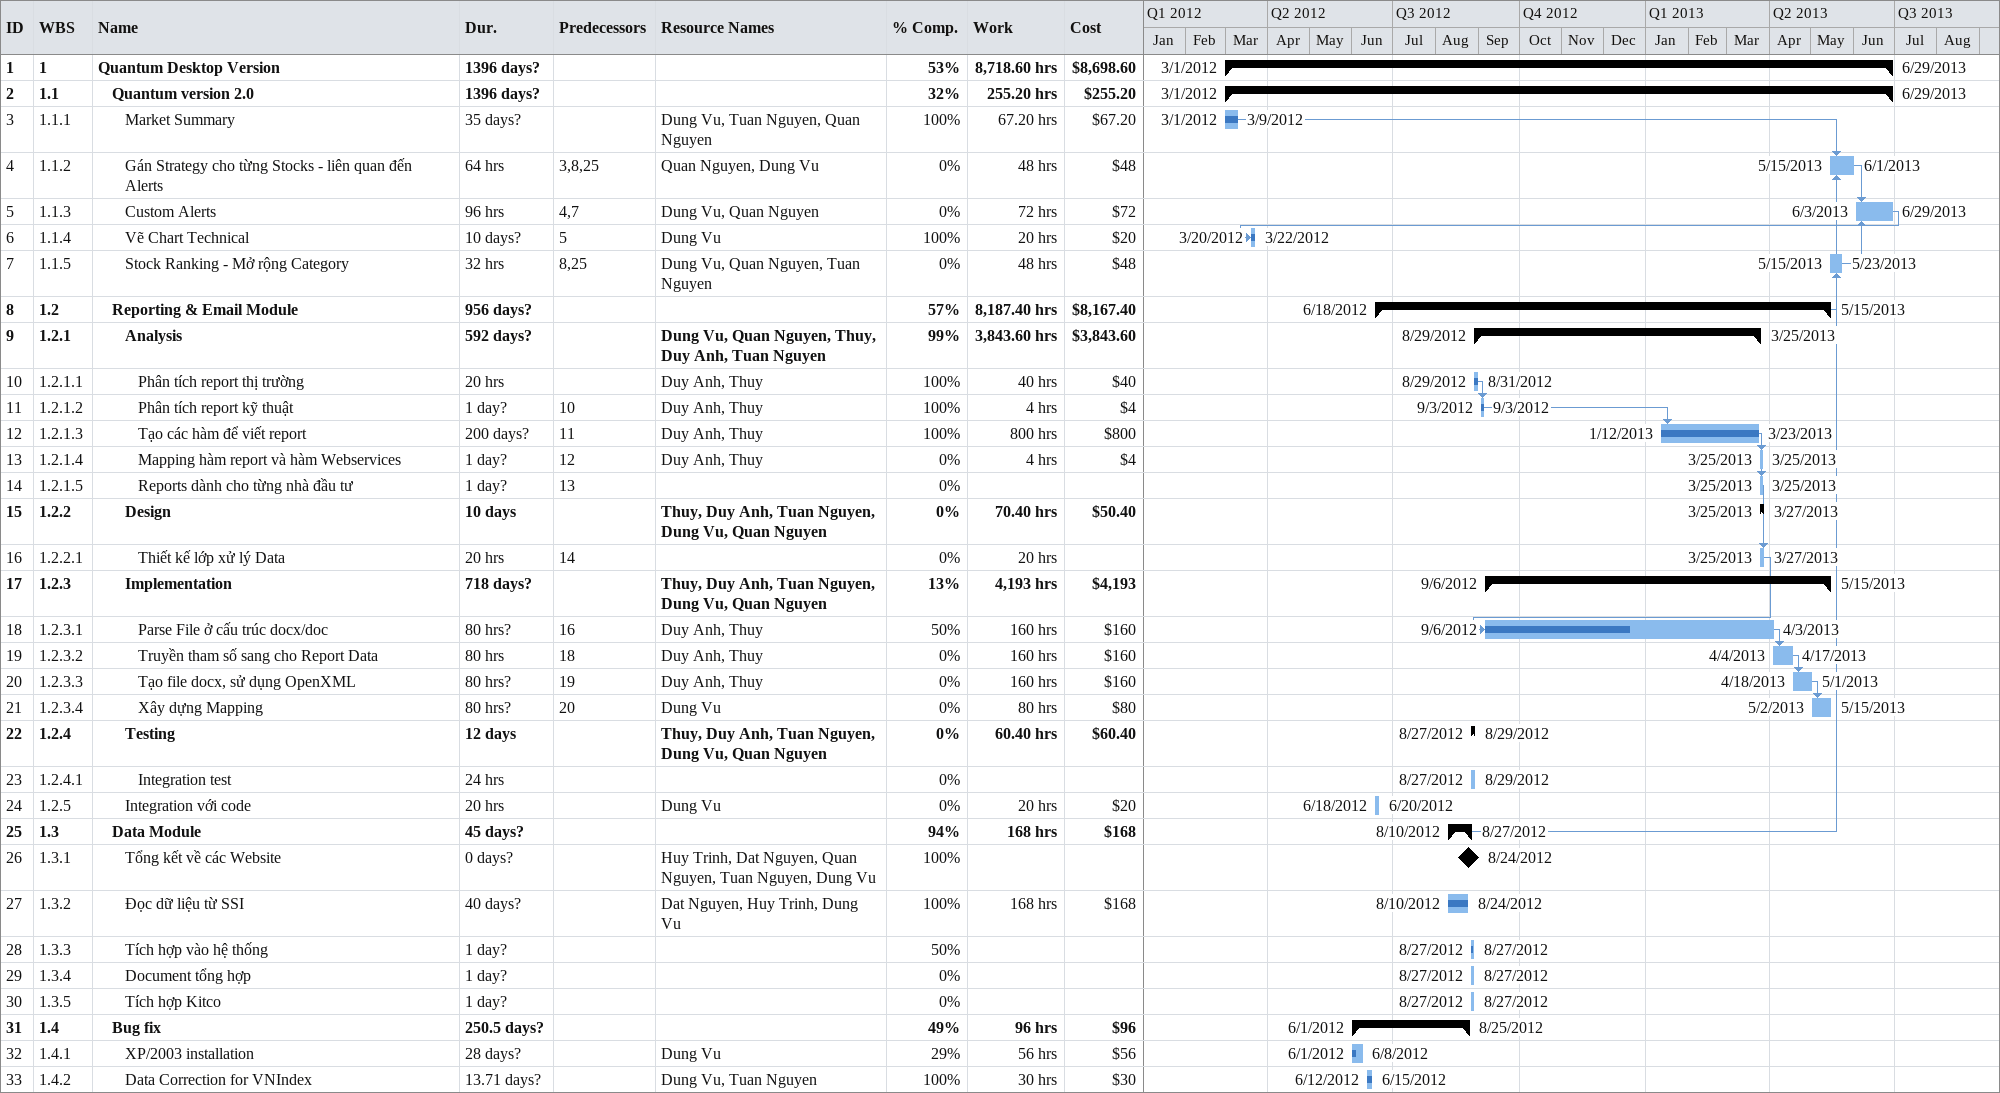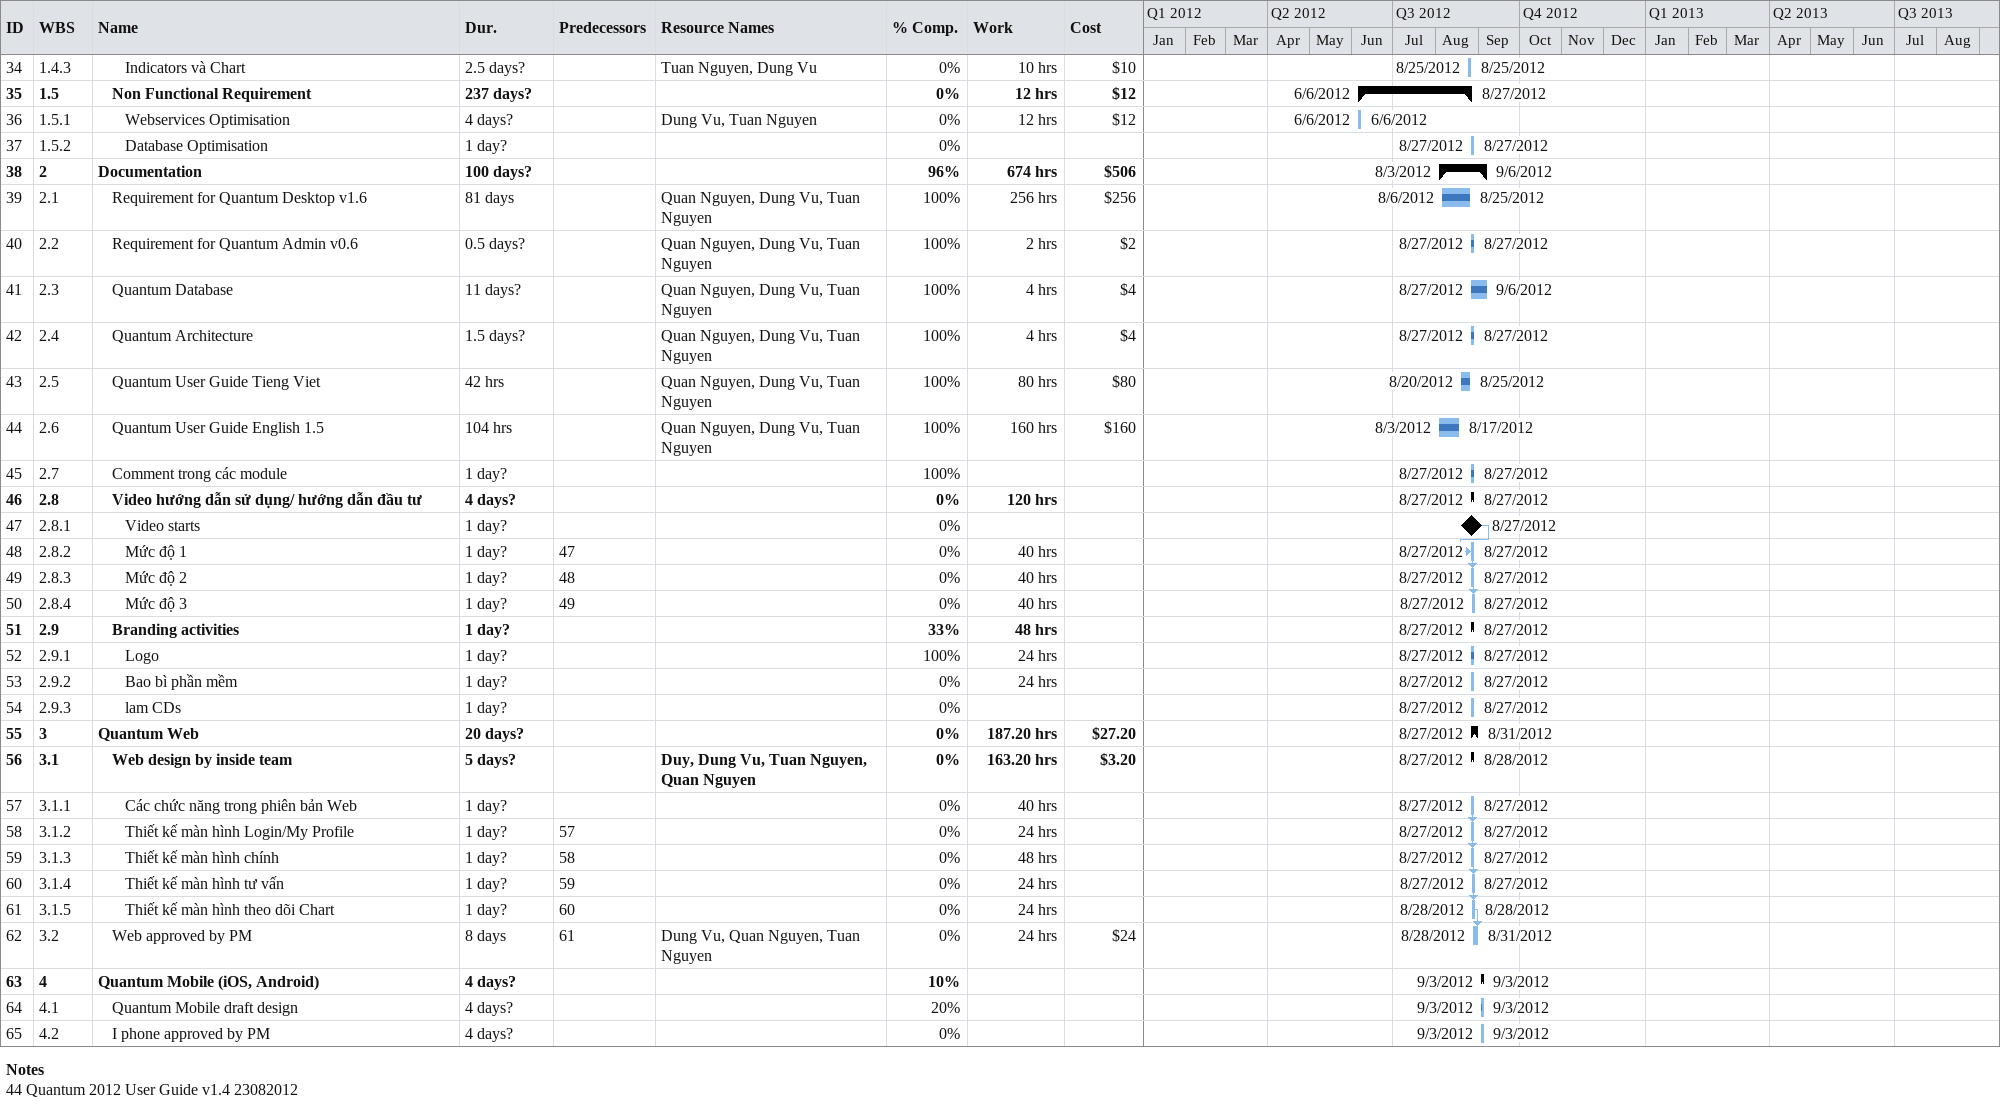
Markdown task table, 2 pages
| ID | WBS | Task | Duration | Start | Finish | Predecessors | Resources | % complete | Work (h) | Cost ($) |
|---|---|---|---|---|---|---|---|---|---|---|
| 1 | 1 | **Quantum Desktop Version** | 1396d? | 2012-03-01 | 2013-06-29 |  |  | 53 | 8718.60 | 8698.60 |
| 2 | 1.1 | **Quantum version 2.0** | 1396d? | 2012-03-01 | 2013-06-29 |  |  | 32 | 255.20 | 255.20 |
| 3 | 1.1.1 | Market Summary | 35d? | 2012-03-01 | 2012-03-09 |  | Dung Vu, Tuan Nguyen, Quan Nguyen | 100 | 67.20 | 67.20 |
| 4 | 1.1.2 | Gán Strategy cho từng Stocks - liên quan đến Alerts | 64h | 2013-05-15 | 2013-06-01 | 3, 8, 25 | Quan Nguyen, Dung Vu | 0 | 48 | 48 |
| 5 | 1.1.3 | Custom Alerts | 96h | 2013-06-03 | 2013-06-29 | 4, 7 | Dung Vu, Quan Nguyen | 0 | 72 | 72 |
| 6 | 1.1.4 | Vẽ Chart Technical | 10d? | 2012-03-20 | 2012-03-22 | 5 | Dung Vu | 100 | 20 | 20 |
| 7 | 1.1.5 | Stock Ranking - Mở rộng Category | 32h | 2013-05-15 | 2013-05-23 | 8, 25 | Dung Vu, Quan Nguyen, Tuan Nguyen | 0 | 48 | 48 |
| 8 | 1.2 | **Reporting & Email Module** | 956d? | 2012-06-18 | 2013-05-15 |  |  | 57 | 8187.40 | 8167.40 |
| 9 | 1.2.1 | **Analysis** | 592d? | 2012-08-29 | 2013-03-25 |  | Dung Vu, Quan Nguyen, Thuy, Duy Anh, Tuan Nguyen | 99 | 3843.60 | 3843.60 |
| 10 | 1.2.1.1 | Phân tích report thị trường | 20h | 2012-08-29 | 2012-08-31 |  | Duy Anh, Thuy | 100 | 40 | 40 |
| 11 | 1.2.1.2 | Phân tích report kỹ thuật | 1d? | 2012-09-03 | 2012-09-03 | 10 | Duy Anh, Thuy | 100 | 4 | 4 |
| 12 | 1.2.1.3 | Tạo các hàm để viết report | 200d? | 2013-01-12 | 2013-03-23 | 11 | Duy Anh, Thuy | 100 | 800 | 800 |
| 13 | 1.2.1.4 | Mapping hàm report và hàm Webservices | 1d? | 2013-03-25 | 2013-03-25 | 12 | Duy Anh, Thuy | 0 | 4 | 4 |
| 14 | 1.2.1.5 | Reports dành cho từng nhà đầu tư | 1d? | 2013-03-25 | 2013-03-25 | 13 |  | 0 |  |  |
| 15 | 1.2.2 | **Design** | 10d | 2013-03-25 | 2013-03-27 |  | Thuy, Duy Anh, Tuan Nguyen, Dung Vu, Quan Nguyen | 0 | 70.40 | 50.40 |
| 16 | 1.2.2.1 | Thiết kế lớp xử lý Data | 20h | 2013-03-25 | 2013-03-27 | 14 |  | 0 | 20 |  |
| 17 | 1.2.3 | **Implementation** | 718d? | 2012-09-06 | 2013-05-15 |  | Thuy, Duy Anh, Tuan Nguyen, Dung Vu, Quan Nguyen | 13 | 4193 | 4193 |
| 18 | 1.2.3.1 | Parse File ở cấu trúc docx/doc | 80h? | 2012-09-06 | 2013-04-03 | 16 | Duy Anh, Thuy | 50 | 160 | 160 |
| 19 | 1.2.3.2 | Truyền tham số sang cho Report Data | 80h | 2013-04-04 | 2013-04-17 | 18 | Duy Anh, Thuy | 0 | 160 | 160 |
| 20 | 1.2.3.3 | Tạo file docx, sử dụng OpenXML | 80h? | 2013-04-18 | 2013-05-01 | 19 | Duy Anh, Thuy | 0 | 160 | 160 |
| 21 | 1.2.3.4 | Xây dựng Mapping | 80h? | 2013-05-02 | 2013-05-15 | 20 | Dung Vu | 0 | 80 | 80 |
| 22 | 1.2.4 | **Testing** | 12d | 2012-08-27 | 2012-08-29 |  | Thuy, Duy Anh, Tuan Nguyen, Dung Vu, Quan Nguyen | 0 | 60.40 | 60.40 |
| 23 | 1.2.4.1 | Integration test | 24h | 2012-08-27 | 2012-08-29 |  |  | 0 |  |  |
| 24 | 1.2.5 | Integration với code | 20h | 2012-06-18 | 2012-06-20 |  | Dung Vu | 0 | 20 | 20 |
| 25 | 1.3 | **Data Module** | 45d? | 2012-08-10 | 2012-08-27 |  |  | 94 | 168 | 168 |
| 26 | 1.3.1 | Tổng kết về các Website | 0d? | 2012-08-24 | 2012-08-24 |  | Huy Trinh, Dat Nguyen, Quan Nguyen, Tuan Nguyen, Dung Vu | 100 |  |  |
| 27 | 1.3.2 | Đọc dữ liệu từ SSI | 40d? | 2012-08-10 | 2012-08-24 |  | Dat Nguyen, Huy Trinh, Dung Vu | 100 | 168 | 168 |
| 28 | 1.3.3 | Tích hợp vào hệ thống | 1d? | 2012-08-27 | 2012-08-27 |  |  | 50 |  |  |
| 29 | 1.3.4 | Document tổng hợp | 1d? | 2012-08-27 | 2012-08-27 |  |  | 0 |  |  |
| 30 | 1.3.5 | Tích hợp Kitco | 1d? | 2012-08-27 | 2012-08-27 |  |  | 0 |  |  |
| 31 | 1.4 | **Bug fix** | 250.5d? | 2012-06-01 | 2012-08-25 |  |  | 49 | 96 | 96 |
| 32 | 1.4.1 | XP/2003 installation | 28d? | 2012-06-01 | 2012-06-08 |  | Dung Vu | 29 | 56 | 56 |
| 33 | 1.4.2 | Data Correction for VNIndex | 13.71d? | 2012-06-12 | 2012-06-15 |  | Dung Vu, Tuan Nguyen | 100 | 30 | 30 |
| 34 | 1.4.3 | Indicators và Chart | 2.5d? | 2012-08-25 | 2012-08-25 |  | Tuan Nguyen, Dung Vu | 0 | 10 | 10 |
| 35 | 1.5 | **Non Functional Requirement** | 237d? | 2012-06-06 | 2012-08-27 |  |  | 0 | 12 | 12 |
| 36 | 1.5.1 | Webservices Optimisation | 4d? | 2012-06-06 | 2012-06-06 |  | Dung Vu, Tuan Nguyen | 0 | 12 | 12 |
| 37 | 1.5.2 | Database Optimisation | 1d? | 2012-08-27 | 2012-08-27 |  |  | 0 |  |  |
| 38 | 2 | **Documentation** | 100d? | 2012-08-03 | 2012-09-06 |  |  | 96 | 674 | 506 |
| 39 | 2.1 | Requirement for Quantum Desktop v1.6 | 81d | 2012-08-06 | 2012-08-25 |  | Quan Nguyen, Dung Vu, Tuan Nguyen | 100 | 256 | 256 |
| 40 | 2.2 | Requirement for Quantum Admin v0.6 | 0.5d? | 2012-08-27 | 2012-08-27 |  | Quan Nguyen, Dung Vu, Tuan Nguyen | 100 | 2 | 2 |
| 41 | 2.3 | Quantum Database | 11d? | 2012-08-27 | 2012-09-06 |  | Quan Nguyen, Dung Vu, Tuan Nguyen | 100 | 4 | 4 |
| 42 | 2.4 | Quantum Architecture | 1.5d? | 2012-08-27 | 2012-08-27 |  | Quan Nguyen, Dung Vu, Tuan Nguyen | 100 | 4 | 4 |
| 43 | 2.5 | Quantum User Guide Tieng Viet | 42h | 2012-08-20 | 2012-08-25 |  | Quan Nguyen, Dung Vu, Tuan Nguyen | 100 | 80 | 80 |
| 44 | 2.6 | Quantum User Guide English 1.5 | 104h | 2012-08-03 | 2012-08-17 |  | Quan Nguyen, Dung Vu, Tuan Nguyen | 100 | 160 | 160 |
| 45 | 2.7 | Comment trong các module | 1d? | 2012-08-27 | 2012-08-27 |  |  | 100 |  |  |
| 46 | 2.8 | **Video hướng dẫn sử dụng/ hướng dẫn đầu tư** | 4d? | 2012-08-27 | 2012-08-27 |  |  | 0 | 120 |  |
| 47 | 2.8.1 | Video starts | 1d? | 2012-08-27 | 2012-08-27 |  |  | 0 |  |  |
| 48 | 2.8.2 | Mức độ 1 | 1d? | 2012-08-27 | 2012-08-27 | 47 |  | 0 | 40 |  |
| 49 | 2.8.3 | Mức độ 2 | 1d? | 2012-08-27 | 2012-08-27 | 48 |  | 0 | 40 |  |
| 50 | 2.8.4 | Mức độ 3 | 1d? | 2012-08-27 | 2012-08-27 | 49 |  | 0 | 40 |  |
| 51 | 2.9 | **Branding activities** | 1d? | 2012-08-27 | 2012-08-27 |  |  | 33 | 48 |  |
| 52 | 2.9.1 | Logo | 1d? | 2012-08-27 | 2012-08-27 |  |  | 100 | 24 |  |
| 53 | 2.9.2 | Bao bì phần mềm | 1d? | 2012-08-27 | 2012-08-27 |  |  | 0 | 24 |  |
| 54 | 2.9.3 | lam CDs | 1d? | 2012-08-27 | 2012-08-27 |  |  | 0 |  |  |
| 55 | 3 | **Quantum Web** | 20d? | 2012-08-27 | 2012-08-31 |  |  | 0 | 187.20 | 27.20 |
| 56 | 3.1 | **Web design by inside team** | 5d? | 2012-08-27 | 2012-08-28 |  | Duy, Dung Vu, Tuan Nguyen, Quan Nguyen | 0 | 163.20 | 3.20 |
| 57 | 3.1.1 | Các chức năng trong phiên bản Web | 1d? | 2012-08-27 | 2012-08-27 |  |  | 0 | 40 |  |
| 58 | 3.1.2 | Thiết kế màn hình Login/My Profile | 1d? | 2012-08-27 | 2012-08-27 | 57 |  | 0 | 24 |  |
| 59 | 3.1.3 | Thiết kế màn hình chính | 1d? | 2012-08-27 | 2012-08-27 | 58 |  | 0 | 48 |  |
| 60 | 3.1.4 | Thiết kế màn hình tư vấn | 1d? | 2012-08-27 | 2012-08-27 | 59 |  | 0 | 24 |  |
| 61 | 3.1.5 | Thiết kế màn hình theo dõi Chart | 1d? | 2012-08-28 | 2012-08-28 | 60 |  | 0 | 24 |  |
| 62 | 3.2 | Web approved by PM | 8d | 2012-08-28 | 2012-08-31 | 61 | Dung Vu, Quan Nguyen, Tuan Nguyen | 0 | 24 | 24 |
| 63 | 4 | **Quantum Mobile (iOS, Android)** | 4d? | 2012-09-03 | 2012-09-03 |  |  | 10 |  |  |
| 64 | 4.1 | Quantum Mobile draft design | 4d? | 2012-09-03 | 2012-09-03 |  |  | 20 |  |  |
| 65 | 4.2 | I phone approved by PM | 4d? | 2012-09-03 | 2012-09-03 |  |  | 0 |  |  |

Notes
- 44: Quantum 2012 User Guide v1.4 23082012
